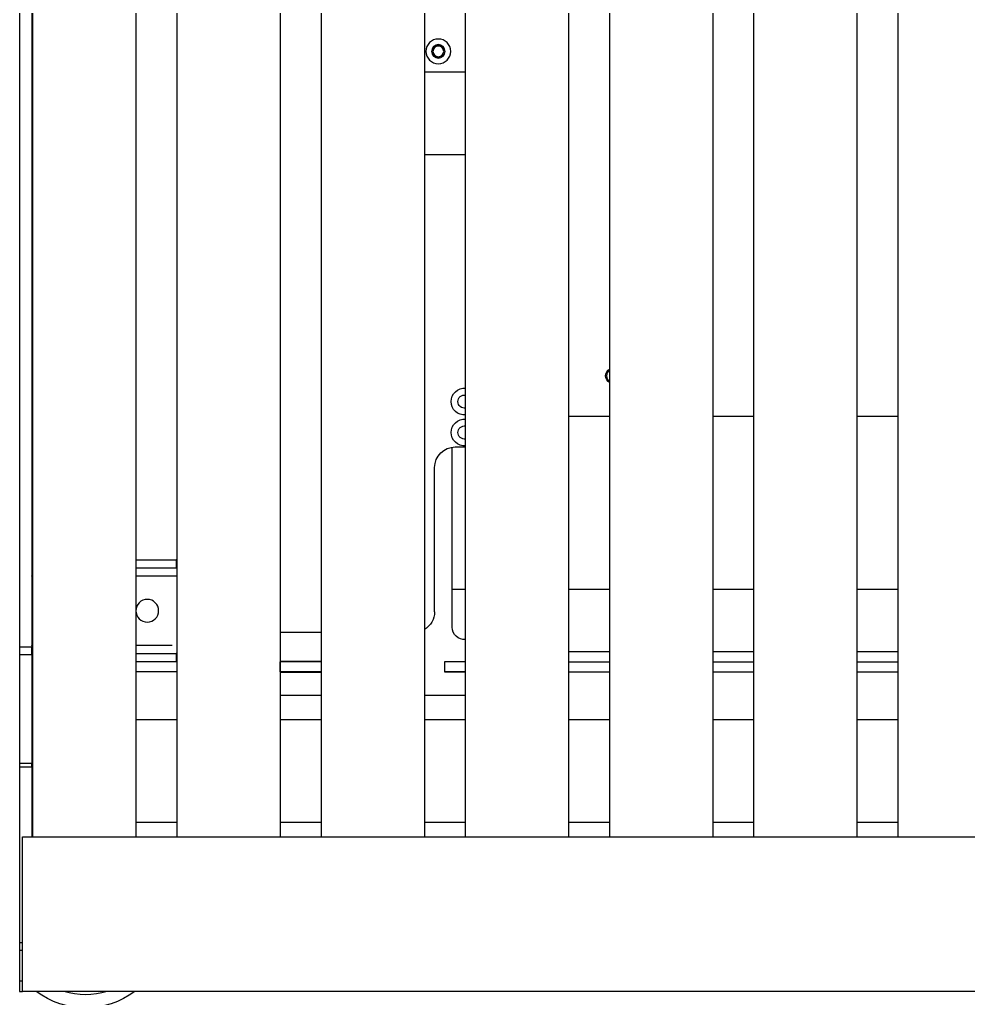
# Model space of a CAD drawing. Header units: millimetres. Extents: x -187347 to 135007, y -6415 to 292048.
# Drawn here: x -51534.8 to -51074.1, y 29392.1 to 29867.2 of the extents above; entities that cross this region are included whole.
import ezdxf

# ---------------------------------------------------------------- set-up
doc = ezdxf.new("R2010")
doc.units = ezdxf.units.MM
doc.header["$LTSCALE"] = 100
doc.layers.get('0').update_dxf_attribs({"lineweight": 18})
doc.layers.add('Layout CAT2', color=6, linetype='Continuous')

# ---------------------------------------------------------------- blocks, each defined once
blk = doc.blocks.new('643h346h634')
at = {"color": 0}
for p, q in [((17228.25, -806.4), (17228.25, -801.4)), ((17228.25, -801.4), (17229.75, -801.4)), ((18129.75, -801.4), (17229.75, -801.4)), ((17229.75, -801.4), (17229.75, -876.4)), ((17228.25, -821.4), (17228.25, -806.4)), ((17229.75, -806.4), (17228.25, -806.4)), ((17228.25, -824.92), (17228.25, -821.4)), ((17228.25, -821.4), (17229.75, -821.4)), ((17228.25, -910.47), (17228.25, -824.92)), ((17229.75, -824.92), (17228.25, -824.92)), ((17229.75, -876.4), (17259.75, -876.4)), ((17234.25, -910.47), (17234.25, -876.4)), ((17234.25, -878.4), (17234.75, -878.4)), ((17234.75, -876.4), (17234.75, -1676.4)), ((17259.75, -876.4), (17329.75, -876.4)), ((17284.75, -1676.4), (17284.75, -876.4)), ((17304.75, -876.4), (17304.75, -1449.49)), ((17329.75, -876.4), (17399.75, -876.4)), ((17354.75, -1449.49), (17354.75, -876.4)), ((17374.75, -876.4), (17374.75, -1449.49)), ((17399.75, -876.4), (17469.75, -876.4)), ((17424.75, -1449.49), (17424.75, -876.4)), ((17444.75, -876.4), (17444.75, -1449.49)), ((17469.75, -876.4), (17539.75, -876.4)), ((17494.75, -1449.49), (17494.75, -876.4)), ((17514.75, -876.4), (17514.75, -1449.49)), ((17539.75, -876.4), (17609.75, -876.4)), ((17564.75, -1449.49), (17564.75, -876.4)), ((17584.75, -876.4), (17584.75, -1449.49)), ((17609.75, -876.4), (17679.75, -876.4)), ((17634.75, -1449.49), (17634.75, -876.4)), ((17654.75, -876.4), (17654.75, -1676.4)), ((17679.75, -876.4), (17749.75, -876.4)), ((17304.76, -883.4), (17284.75, -883.4)), ((17374.75, -883.4), (17354.76, -883.4)), ((17444.75, -883.4), (17424.75, -883.4)), ((17514.76, -883.4), (17494.75, -883.4)), ((17584.76, -883.4), (17564.75, -883.4)), ((17654.75, -883.4), (17634.76, -883.4)), ((17228.25, -910.47), (17234.25, -910.47)), ((17228.25, -912.07), (17228.25, -910.47)), ((17234.25, -912.07), (17228.25, -912.07)), ((17228.25, -964.94), (17228.25, -912.07)), ((17234.25, -910.47), (17234.25, -912.07)), ((17234.25, -964.94), (17234.25, -912.07)), ((17284.75, -933.4), (17304.76, -933.4)), ((17354.76, -933.4), (17374.75, -933.4)), ((17424.75, -933.4), (17444.75, -933.4)), ((17494.75, -933.4), (17514.76, -933.4)), ((17564.75, -933.4), (17584.76, -933.4)), ((17634.76, -933.4), (17654.75, -933.4)), ((17234.75, -938.4), (17234.25, -938.4)), ((17354.75, -945.2), (17374.75, -945.2)), ((17424.75, -945.2), (17444.75, -945.2)), ((17234.75, -948.4), (17234.25, -948.4)), ((17304.75, -956.45), (17284.75, -956.45)), ((17354.75, -956.4), (17374.75, -956.4)), ((17374.75, -956.45), (17354.75, -956.45)), ((17354.75, -956.45), (17354.75, -961.45)), ((17374.75, -956.45), (17374.75, -961.45)), ((17444.75, -956.4), (17434.7, -956.4)), ((17434.7, -956.4), (17434.7, -961.5)), ((17434.75, -956.45), (17434.7, -956.45)), ((17444.75, -956.45), (17434.75, -956.45)), ((17434.75, -956.45), (17434.75, -961.45)), ((17494.75, -956.45), (17514.75, -956.45)), ((17564.75, -956.45), (17584.75, -956.45)), ((17634.75, -956.45), (17654.75, -956.45)), ((17304.75, -961.45), (17284.75, -961.45)), ((17304.25, -965.45), (17304.25, -961.45)), ((17374.75, -961.45), (17354.75, -961.45)), ((17374.75, -961.5), (17354.75, -961.5)), ((17434.75, -961.45), (17434.7, -961.45)), ((17434.7, -961.5), (17444.75, -961.5)), ((17444.75, -961.45), (17434.75, -961.45)), ((17494.75, -961.45), (17514.75, -961.45)), ((17564.75, -961.45), (17584.75, -961.45)), ((17634.75, -961.45), (17654.75, -961.45)), ((17228.25, -968.47), (17228.25, -964.94)), ((17228.25, -964.94), (17234.25, -964.94)), ((17228.25, -1508.4), (17228.25, -968.47)), ((17234.25, -968.47), (17228.25, -968.47)), ((17234.25, -964.94), (17234.25, -968.47)), ((17234.25, -1508.4), (17234.25, -968.47)), ((17284.75, -965.45), (17304.25, -965.45)), ((17304.75, -965.45), (17304.25, -965.45)), ((17494.75, -966.45), (17514.75, -966.45)), ((17564.75, -966.45), (17584.75, -966.45)), ((17634.75, -966.45), (17654.75, -966.45)), ((17284.75, -969.45), (17302.25, -969.45)), ((17354.75, -975.7), (17374.75, -975.7)), ((17438.25, -978.2), (17438.25, -1065.58)), ((17429.75, -985.7), (17429.75, -1055.7)), ((17444.76, -996.45), (17438.26, -996.45)), ((17514.76, -996.45), (17494.76, -996.45)), ((17584.75, -996.45), (17564.75, -996.45)), ((17654.75, -996.45), (17634.75, -996.45)), ((17304.75, -1002.95), (17284.75, -1002.95)), ((17284.75, -1006.95), (17304.25, -1006.95)), ((17304.25, -1006.95), (17304.75, -1006.95)), ((17304.25, -1010.95), (17304.25, -1006.95)), ((17284.75, -1010.95), (17304.25, -1010.95)), ((17304.75, -1010.95), (17304.25, -1010.95)), ((17439.75, -1065.7), (17444.75, -1065.7)), ((17494.75, -1080.7), (17514.75, -1080.7)), ((17564.75, -1080.7), (17584.75, -1080.7)), ((17634.75, -1080.7), (17654.75, -1080.7)), ((17424.75, -1207.7), (17444.75, -1207.7)), ((17424.75, -1247.7), (17444.75, -1247.7))]:
    blk.add_line(p, q, dxfattribs=at)
for centre, radius in [((17290.25, -986.2), 5.5), ((17431.55, -1257.7), 6), ((17431.55, -1257.7), 3.3), ((17431.55, -1257.7), 2.6)]:
    blk.add_circle(centre, radius, dxfattribs=at)
for centre, radius, start, end in [((17260.25, -833.4), 40, 53.1337, 126.8719), ((17260.25, -833.4), 33.68, 71.8313, 108.1744), ((17242.25, -969.45), 8, 159.6347, 180), ((17444.25, -978.2), 6, 85.2216, 180), ((17419.75, -985.7), 10, 0, 59.9991), ((17242.25, -1002.95), 8, 180, 200.3653), ((17439.75, -1055.7), 10, 180, 270), ((17444.25, -1072.7), 6.5, 85.5844, 180), ((17444.25, -1072.7), 6.5, 180, 274.4156), ((17444.25, -1072.7), 3.2, 81.0056, 180), ((17444.25, -1072.7), 3.2, 180, 278.9944), ((17444.25, -1087.7), 6.5, 85.5844, 180), ((17444.25, -1087.7), 6.5, 180, 274.4156), ((17444.25, -1087.7), 3.2, 81.0056, 180), ((17444.25, -1087.7), 3.2, 180, 278.9944), ((17516.75, -1100.2), 4, 120.0014, 239.9995), ((17516.75, -1100.2), 3.4, 126.0281, 180), ((17516.75, -1100.2), 3.4, 180, 233.9719), ((17431.55, -1257.7), 3, 75, 345)]:
    blk.add_arc(centre, radius, start, end, dxfattribs=at)

msp = doc.modelspace()

# ---------------------------------------------------------------- block references
at = {"layer": 'Layout CAT2', "xscale": -1, "rotation": 180}
msp.add_blockref('643h346h634', (-68763.03, 28594.1, -3.45), dxfattribs=at)

doc.saveas('drawing.dxf')
